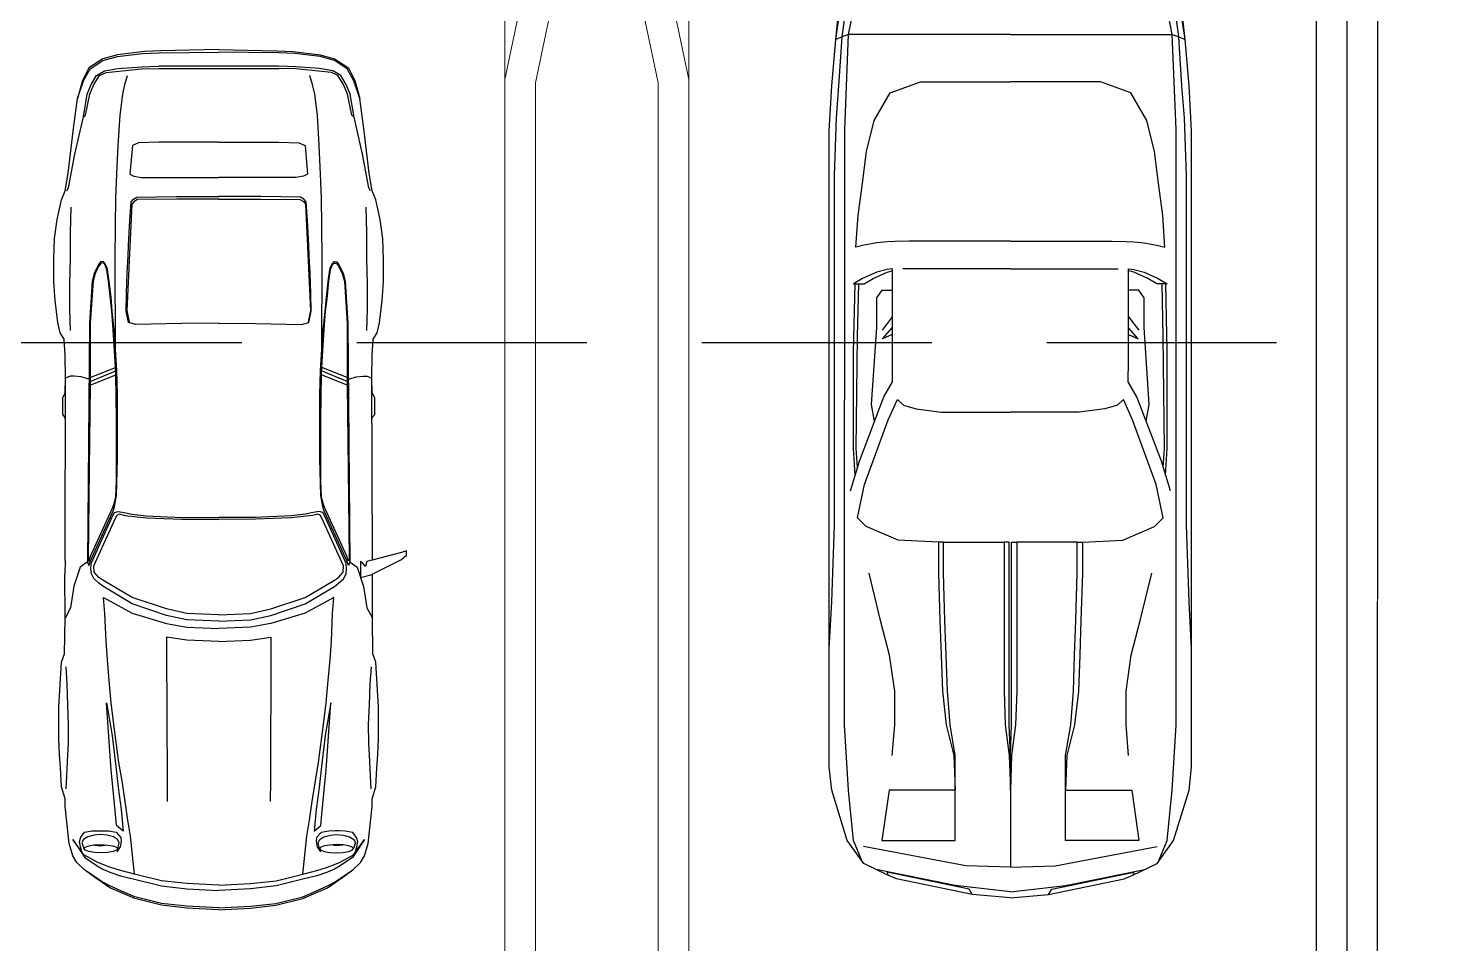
# Model space of a CAD drawing. Header units: inches. Extents: x -105549 to 5741, y -35602 to 5776.
# Drawn here: x 5507.66 to 5530.93, y 4008.35 to 4023.26 of the extents above; entities that cross this region are included whole.
import ezdxf

# ---------------------------------------------------------------- set-up
doc = ezdxf.new("R2010")
doc.units = ezdxf.units.IN
doc.header["$LTSCALE"] = 30
doc.header["$MEASUREMENT"] = 0
doc.linetypes.add('DASHDOT2', pattern=[0.5, 0.25, -0.125, 0, -0.125])
doc.linetypes.add('HIDDEN2', pattern=[0.1875, 0.125, -0.0625])
for name, color, linetype in [('A-SITE-CURB', 2, 'Continuous'), ('A-SITE-PROPERTY', 6, 'DASHDOT2'), ('Buildings', 3, 'Continuous'), ('C-BLDG-OTLN', 8, 'Continuous'), ('CARS', 2, 'Continuous')]:
    doc.layers.add(name, color=color, linetype=linetype)
doc.layers.add('C-Road-Curb', color=2, linetype='Continuous', lineweight=20)
doc.layers.add('L-Site-Curb', color=1, linetype='Continuous', lineweight=9)

# ---------------------------------------------------------------- blocks, each defined once
blk = doc.blocks.new('CAR3')
at = {"color": 0, "linetype": 'ByBlock'}
for p, q in [((-14.31, 24.55), (-16.32, 19.57)), ((-13.58, 24.55), (-15.61, 19.53)), ((-12.85, 24.55), (-14.87, 19.5)), ((-75.22, 11.1), (-75.22, -12.32)), ((-74.76, -12.35), (-74.76, 11.13)), ((89.78, -0.61), (89.78, -0.61)), ((-14.31, -25.77), (-16.32, -20.79)), ((-13.58, -25.77), (-15.61, -20.75)), ((-12.85, -25.77), (-14.87, -20.72)), ((21.43, -30.68), (24.12, -30.7))]:
    blk.add_line(p, q, dxfattribs=at)
for points in [[(21.93, 27.55), (21.65, 27.16), (24.76, 27.16), (24.27, 29.15), (21.28, 35.14), (20.41, 36.12), (19.55, 36.12), (19.92, 35.14), (21.43, 29.44), (21.69, 28.4), (22.66, 28.15)], [(78.41, 24.8), (78.16, 25.53), (77.83, 25.79), (77.54, 25.53), (77.27, 24.8), (77.1, 23.82), (77.02, 22.42), (77.14, 21.15), (77.25, 20.13), (77.53, 19.38), (77.83, 19.14), (78.16, 19.36), (78.41, 20.04), (78.6, 21.15), (78.65, 22.42), (78.6, 23.71)], [(22.47, 24.78), (21.5, 24.46), (12.22, 20.23), (11.59, 19.99), (10.91, 19.75), (8.75, 19.36), (1.6, 19.19), (-6.24, 19.19), (-10.93, 19.19), (-15.69, 19.32), (-19.82, 19.6), (-23.68, 19.85), (-27.27, 20.22), (-30.07, 20.46), (-33.65, 20.87), (-35.77, 21.23), (-36.67, 21.67), (-37.01, 22.01), (-36.95, 22.52), (-36.44, 22.91), (-34.74, 23.75), (-33.15, 24.14), (-24.94, 24.68), (21.77, 25.04)], [(20.62, 24.46), (11.34, 20.23), (10.71, 19.99), (10.03, 19.75), (9.11, 19.51), (5.9, 19.41), (1.61, 19.41), (-2.92, 19.4), (-6.26, 19.36), (-14.87, 19.5), (-16.34, 19.57), (-23.68, 20.06), (-27.3, 20.31), (-29.75, 20.59), (-33.18, 20.93), (-35.41, 21.28), (-36.48, 21.67), (-36.73, 22), (-36.72, 22.4), (-36.27, 22.78), (-34.68, 23.56), (-33.16, 23.99), (-24.94, 24.56), (-14.09, 24.55), (-12.85, 24.55), (3.57, 24.73), (21.23, 24.92), (21.6, 24.78)], [(49.31, 21.32), (55.67, 20.25), (61.75, 19.53), (65.88, 19.04), (70.15, 18.5), (74.42, 18.05), (73.29, 19.41), (71.08, 19.6), (67.04, 19.99), (62.42, 20.43), (57.79, 20.76)], [(49.31, -22.54), (55.67, -21.47), (61.75, -20.75), (65.88, -20.26), (70.15, -19.72), (74.42, -19.27), (73.29, -20.63), (71.08, -20.82), (67.04, -21.21), (62.42, -21.65), (57.79, -21.98)], [(22.47, -26.01), (21.5, -25.68), (12.22, -21.45), (11.59, -21.21), (10.91, -20.97), (8.75, -20.58), (1.6, -20.41), (-6.24, -20.41), (-10.93, -20.41), (-15.69, -20.54), (-19.82, -20.82), (-23.68, -21.08), (-27.27, -21.44), (-30.07, -21.68), (-33.65, -22.09), (-35.77, -22.45), (-36.67, -22.89), (-37.01, -23.23), (-36.95, -23.74), (-36.44, -24.14), (-34.74, -24.97), (-33.15, -25.36), (-24.94, -25.9), (21.77, -26.26)], [(20.62, -25.68), (11.34, -21.45), (10.71, -21.21), (10.03, -20.97), (9.11, -20.74), (5.9, -20.63), (1.61, -20.63), (-2.92, -20.62), (-6.26, -20.58), (-14.87, -20.72), (-16.34, -20.79), (-23.68, -21.28), (-27.3, -21.53), (-29.75, -21.81), (-33.18, -22.15), (-35.41, -22.5), (-36.48, -22.89), (-36.73, -23.22), (-36.72, -23.63), (-36.27, -24), (-34.68, -24.78), (-33.16, -25.21), (-24.94, -25.78), (-14.09, -25.77), (-12.85, -25.77), (3.57, -25.95), (21.23, -26.14), (21.6, -26.01)], [(78.41, -26.02), (78.16, -26.75), (77.83, -27.01), (77.54, -26.75), (77.27, -26.02), (77.1, -25.04), (77.02, -23.64), (77.14, -22.37), (77.25, -21.35), (77.53, -20.6), (77.83, -20.36), (78.16, -20.58), (78.41, -21.26), (78.6, -22.37), (78.65, -23.64), (78.6, -24.93)]]:
    blk.add_lwpolyline(points, close=True, dxfattribs=at)
for points in [[(21.43, 29.46), (-14.21, 29.39), (-18.61, 29.41), (-21.81, 29.65), (-23.07, 30.39), (-25.06, 30.89), (-29.41, 31.4), (-33.03, 31.63), (-37.38, 31.63), (-41.49, 31.52), (-45.23, 31.02), (-49.09, 30.16), (-50.84, 29.44), (-54.33, 28.83), (-63.05, 27.81), (-68.89, 27.03), (-72.38, 25.82), (-74.72, 24.56), (-76.32, 22.05), (-77.1, 19.23), (-77.72, 14.31), (-77.85, 11.07), (-77.99, -0.61)], [(-50.84, 29.1), (-51.45, 28.76), (-58.01, 27.52), (-65.29, 25.87), (-69.78, 25.11), (-71.63, 24.34), (-73.38, 23.29), (-74.32, 21.74), (-74.79, 19.11), (-75.1, 14.45), (-75.22, 11.1)], [(-23.53, 28.38), (-27.64, 28.52), (-32.74, 28.52), (-37.6, 28.38), (-42.63, 28.38), (-47.68, 28.24)], [(-14.09, 24.55), (-14.09, 25.04), (-14.47, 26.3), (-14.59, 27.69), (-14.59, 28.46), (-14.21, 29.39)], [(-6.24, 29.42), (-6.49, 29.42), (-7.12, 29.92), (-10.35, 29.92), (-11.36, 29.42), (-12.72, 29.42)], [(21.77, 25.14), (22.78, 26.48), (26.52, 27.74), (30.75, 28.4), (32.74, 29.46)], [(89.78, -0.61), (89.48, 5.61), (88.91, 10.59), (87.61, 15.83), (86.43, 18.56), (85.5, 20.69), (83.44, 23.66), (81.95, 25.67), (80.57, 27.16), (79.21, 27.91), (76.83, 28.66), (69.61, 29.41), (68.11, 29.41), (65.75, 30.14), (62.01, 30.36), (59.39, 30.56), (56.41, 30.68), (53.54, 30.68), (50.06, 30.68), (46.81, 30.48), (41.34, 30.14), (39.71, 29.56), (32.74, 29.46), (24.12, 29.48)], [(66.12, 29.24), (63.64, 29.12), (60.77, 28.95), (57.16, 28.78), (53.54, 28.74), (49.73, 28.91), (45.57, 29.03), (42.29, 29.27)], [(84.99, -0.61), (84.68, 5.63), (84.12, 10.61), (82.81, 15.84), (82.13, 18.58), (81.45, 20.7), (80.94, 22.08), (80.45, 23.19), (79.07, 25.79), (76.06, 27.96), (79.58, 25.57), (81.2, 23.19), (81.83, 22.08), (82.44, 20.7), (83.12, 18.58), (83.82, 15.84), (85.12, 10.61), (85.69, 5.63), (85.99, -0.61)], [(-78.48, -0.59), (-78.26, 10.69), (-78.12, 13.94), (-77.48, 19.23), (-76.7, 22.05), (-74.88, 24.8), (-72.45, 26.05), (-68.89, 27.03)], [(-65.29, 25.87), (-65.66, 25.45), (-69.78, 24.6), (-71.63, 23.83), (-73.38, 22.71), (-74.01, 21.44), (-74.72, 14.5), (-74.76, 11.13)], [(78.46, 26.16), (77.46, 26.42), (76.46, 26.65), (75.62, 26.35), (74.64, 25.67), (74.38, 24.17), (74.33, 22.93), (74.33, 22.18), (74.38, 20.93), (74.64, 19.43), (75.62, 18.55), (76.46, 18.44), (77.46, 18.68), (78.46, 19.31)], [(77.83, 19.14), (77.03, 18.94), (76.66, 18.87), (76.03, 19.19), (75.54, 19.99), (75.2, 21.25), (75.08, 22.49), (75.2, 23.73), (75.54, 24.99), (76.03, 25.86), (76.66, 26.14), (77.83, 25.79)], [(89.42, -0.61), (89.1, 5.61), (88.54, 10.59), (87.23, 15.83), (86.06, 18.56), (85.12, 20.69), (84.31, 22.18), (81.95, 25.67)], [(33.33, -0.61), (33.08, 5.61), (32.21, 9.61), (29.97, 16.34), (26.52, 22.05), (25.92, 22.86), (25.02, 23.8), (24.08, 24.31), (23.1, 24.39), (22.03, 24.36), (12.65, 20.09), (12.08, 19.8), (11.85, 19.07), (12.08, 17.9), (12.39, 16.34), (12.71, 13.58), (13.07, 6.6), (13.04, -0.61)], [(32.07, -0.61), (31.82, 5.61), (30.95, 9.61), (28.71, 16.34), (25.31, 22.05), (24.76, 22.86), (23.76, 23.73), (22.49, 23.82), (13.16, 19.58), (12.59, 19.24), (12.37, 18.78), (12.66, 17.76), (13.1, 13.5), (13.38, 6.6), (13.43, -0.61)], [(77.14, 23.71), (77.31, 22.42), (77.08, 21.16)], [(-19.82, 19.6), (-37.63, 19.63), (-43.99, 19.57), (-49.46, 19.5), (-54.12, 19.29), (-59.71, 19.04), (-65.66, 18.7), (-69.78, 18.17), (-71.63, 17.75), (-73.38, 17.24)], [(82.81, 15.84), (75.37, 16.63), (72.29, 17.14), (68.6, 17.71), (64.59, 18.31), (60.99, 18.9), (53.54, 19.91), (49.31, 20.4), (44.94, 20.81), (40.84, 21.18), (37.22, 21.44), (31.84, 21.67), (28.69, 21.93), (31.79, 16.34), (33.77, 9.61), (34.52, 5.61), (34.78, -0.61)], [(-60.34, -0.61), (-60.34, 11.08), (-60.21, 15.08), (-59.73, 16.29), (-54.11, 16.78), (-53.73, 15.98), (-53.48, 14.47), (-53.44, 7.72), (-53.44, -0.61)], [(-24.94, -0.63), (-24.92, 6.61), (-24.68, 15.59), (-25.06, 17.02), (-27.28, 17.48), (-30.85, 17.41), (-34.73, 17.29), (-38.16, 17.12), (-40.15, 17.05), (-42.72, 16.9), (-44.99, 16.76), (-48.67, 16.52), (-49.19, 16.08), (-49.6, 15.42), (-49.74, 7.72), (-49.74, -0.61)], [(-49.24, -0.63), (-49.24, 7.6), (-49.16, 15.28), (-48.77, 15.96), (-48.24, 16.39), (-27.45, 17.34), (-25.23, 16.88)], [(37.33, -0.61), (37.07, 5.61), (36.46, 9.61), (38.74, 9.59), (64.59, 9.5), (68.6, 9.45)], [(-78.48, -0.63), (-78.26, -11.91), (-78.12, -15.16), (-77.48, -20.45), (-76.7, -23.27), (-74.88, -26.02), (-72.45, -27.27), (-68.89, -28.25)], [(21.43, -30.68), (-14.21, -30.61), (-18.61, -30.63), (-21.81, -30.87), (-23.07, -31.61), (-25.06, -32.11), (-29.41, -32.62), (-33.03, -32.86), (-37.38, -32.86), (-41.49, -32.74), (-45.23, -32.24), (-49.09, -31.38), (-50.84, -30.66), (-54.33, -30.05), (-63.05, -29.03), (-68.89, -28.25), (-72.38, -27.04), (-74.72, -25.78), (-76.32, -23.27), (-77.1, -20.45), (-77.72, -15.53), (-77.85, -12.29), (-77.99, -0.61)], [(-60.34, -0.61), (-60.34, -12.31), (-60.21, -16.3), (-59.73, -17.51), (-54.11, -18), (-53.73, -17.2), (-53.48, -15.69), (-53.44, -8.94), (-53.44, -0.61)], [(-24.94, -0.59), (-24.92, -7.83), (-24.68, -16.81), (-25.06, -18.24), (-27.28, -18.7), (-30.85, -18.63), (-34.73, -18.51), (-38.16, -18.34), (-40.15, -18.27), (-42.72, -18.12), (-44.99, -17.98), (-48.67, -17.74), (-49.19, -17.3), (-49.6, -16.64), (-49.74, -8.94), (-49.74, -0.61)], [(-49.24, -0.59), (-49.24, -8.82), (-49.16, -16.5), (-48.77, -17.18), (-48.24, -17.61), (-27.45, -18.56), (-25.23, -18.1)], [(33.33, -0.61), (33.08, -6.83), (32.21, -10.83), (29.97, -17.56), (26.52, -23.27), (25.92, -24.08), (25.02, -25.02), (24.08, -25.53), (23.1, -25.61), (22.03, -25.58), (12.65, -21.31), (12.08, -21.02), (11.85, -20.29), (12.08, -19.12), (12.39, -17.56), (12.71, -14.8), (13.07, -7.82), (13.04, -0.61)], [(32.07, -0.61), (31.82, -6.83), (30.95, -10.83), (28.71, -17.56), (25.31, -23.27), (24.76, -24.08), (23.76, -24.95), (22.49, -25.04), (13.16, -20.8), (12.59, -20.46), (12.37, -20.01), (12.66, -18.99), (13.1, -14.72), (13.38, -7.82), (13.43, -0.61)], [(89.78, -0.61), (89.48, -6.83), (88.91, -11.81), (87.61, -17.05), (86.43, -19.78), (85.5, -21.91), (83.44, -24.88), (81.95, -26.89), (80.57, -28.39), (79.21, -29.13), (76.83, -29.88), (69.61, -30.63), (68.11, -30.63), (65.75, -31.36), (62.01, -31.58), (59.39, -31.78), (56.41, -31.9), (53.54, -31.9), (50.06, -31.9), (46.81, -31.7), (41.34, -31.36), (39.71, -30.78), (32.74, -30.68), (24.12, -30.7)], [(82.81, -17.06), (75.37, -17.85), (72.29, -18.36), (68.6, -18.93), (64.59, -19.53), (60.99, -20.12), (53.54, -21.13), (49.31, -21.62), (44.94, -22.03), (40.84, -22.4), (37.22, -22.66), (31.84, -22.89), (28.69, -23.15), (31.79, -17.56), (33.77, -10.83), (34.52, -6.83), (34.78, -0.61)], [(37.33, -0.61), (37.07, -6.83), (36.46, -10.83), (38.74, -10.81), (64.59, -10.72), (68.6, -10.67)], [(84.99, -0.61), (84.68, -6.85), (84.12, -11.83), (82.81, -17.06), (82.13, -19.8), (81.45, -21.93), (80.94, -23.3), (80.45, -24.41), (79.07, -27.01), (76.06, -29.18), (79.58, -26.79), (81.2, -24.41), (81.83, -23.3), (82.44, -21.93), (83.12, -19.8), (83.82, -17.06), (85.12, -11.83), (85.69, -6.85), (85.99, -0.61)], [(89.42, -0.61), (89.1, -6.83), (88.54, -11.81), (87.23, -17.05), (86.06, -19.78), (85.12, -21.91), (84.31, -23.4), (81.95, -26.89)], [(-50.84, -30.32), (-51.45, -29.98), (-58.01, -28.74), (-65.29, -27.09), (-69.78, -26.33), (-71.63, -25.56), (-73.38, -24.51), (-74.32, -22.96), (-74.79, -20.33), (-75.1, -15.67), (-75.22, -12.32)], [(-65.29, -27.09), (-65.66, -26.67), (-69.78, -25.82), (-71.63, -25.05), (-73.38, -23.93), (-74.01, -22.66), (-74.72, -15.72), (-74.76, -12.35)], [(-19.82, -20.82), (-37.63, -20.85), (-43.99, -20.79), (-49.46, -20.72), (-54.12, -20.52), (-59.71, -20.26), (-65.66, -19.92), (-69.78, -19.39), (-71.63, -18.97), (-73.38, -18.46)], [(78.46, -27.38), (77.46, -27.64), (76.46, -27.88), (75.62, -27.57), (74.64, -26.89), (74.38, -25.39), (74.33, -24.15), (74.33, -23.4), (74.38, -22.15), (74.64, -20.65), (75.62, -19.77), (76.46, -19.67), (77.46, -19.9), (78.46, -20.53)], [(77.83, -20.36), (77.03, -20.16), (76.66, -20.09), (76.03, -20.41), (75.54, -21.21), (75.2, -22.47), (75.08, -23.71), (75.2, -24.95), (75.54, -26.21), (76.03, -27.08), (76.66, -27.37), (77.83, -27.01)], [(77.14, -24.93), (77.31, -23.64), (77.08, -22.38)], [(-14.09, -25.77), (-14.09, -26.26), (-14.47, -27.52), (-14.59, -28.91), (-14.59, -29.68), (-14.21, -30.61)], [(21.77, -26.36), (22.78, -27.71), (26.52, -28.96), (30.75, -29.63), (32.74, -30.68)], [(-23.53, -29.6), (-27.64, -29.74), (-32.74, -29.74), (-37.6, -29.6), (-42.63, -29.6), (-47.68, -29.46)], [(-6.24, -30.65), (-6.49, -30.65), (-7.12, -31.14), (-10.35, -31.14), (-11.36, -30.65), (-12.72, -30.65)], [(66.12, -30.46), (63.64, -30.34), (60.77, -30.17), (57.16, -30), (53.54, -29.97), (49.73, -30.14), (45.57, -30.25), (42.29, -30.49)]]:
    blk.add_lwpolyline(points, dxfattribs=at)
blk = doc.blocks.new('CAR2')
at = {"color": 0, "linetype": 'ByBlock'}
for p, q in [((-60.45, 32.33), (-59.96, 33.58)), ((-59.96, 33.58), (-59.45, 34.85)), ((-12.18, 36.09), (-29.26, 36.09)), ((36.88, 36.09), (-12.18, 36.09)), ((-60.45, 0.65), (-60.45, 32.33)), ((-11.91, 33.09), (-32.78, 33.09)), ((-19.16, 29.57), (-18.84, 30.89)), ((34.1, 33.09), (-11.91, 33.09)), ((-19.65, 26.8), (-19.16, 29.57)), ((54.21, 26.05), (44.92, 28.3)), ((102.19, 9.38), (98.43, 29.37)), ((-19.84, 24.78), (-19.65, 26.8)), ((61.01, 24.29), (54.21, 26.05)), ((-19.99, 20.5), (-19.94, 23.28)), ((-19.94, 23.28), (-19.84, 24.78)), ((68.05, 23.28), (61.01, 24.29)), ((74.59, 23.28), (68.05, 23.28)), ((80.63, 23.77), (74.59, 23.28)), ((-19.99, 0.65), (-19.99, 20.5)), ((-14.6, 0.65), (-14.62, 21.71)), ((38.88, 13.73), (38.88, 14.73)), ((102.43, 0.65), (102.19, 9.38)), ((-60.45, 0.65), (-60.45, -31.03)), ((-19.99, 0.65), (-19.99, -19.2)), ((-14.6, 0.65), (-14.62, -20.41)), ((38.88, 0.89), (38.88, 1.9)), ((38.88, 0.4), (38.88, -0.6)), ((87.42, 0.65), (102.43, 0.65)), ((87.42, 0.65), (102.43, 0.65)), ((102.43, 0.65), (102.19, -8.09)), ((102.19, -8.09), (98.43, -28.07)), ((38.88, -12.43), (38.88, -13.43)), ((-19.99, -19.2), (-19.94, -21.99)), ((-19.94, -21.99), (-19.84, -23.48)), ((68.05, -21.99), (61.01, -22.99)), ((74.59, -21.99), (68.05, -21.99)), ((80.63, -22.48), (74.59, -21.99)), ((-19.84, -23.48), (-19.65, -25.51)), ((54.21, -24.75), (44.92, -27)), ((61.01, -22.99), (54.21, -24.75)), ((-19.65, -25.51), (-19.16, -28.27)), ((-19.16, -28.27), (-18.84, -29.59)), ((-60.45, -31.03), (-59.96, -32.28)), ((-59.96, -32.28), (-59.45, -33.55)), ((-11.91, -31.79), (-32.78, -31.79)), ((34.1, -31.79), (-11.91, -31.79)), ((-12.18, -34.8), (-29.26, -34.8)), ((36.88, -34.8), (-12.18, -34.8))]:
    blk.add_line(p, q, dxfattribs=at)
for points in [[(-59.45, 34.85), (-66.49, 34.09), (-67, 28.3), (-67.25, 21.52), (-67.25, 0.65)], [(-29.26, 36.09), (-41.58, 36.09), (-50.4, 35.6), (-59.45, 34.85), (-64.48, 34.09), (-64.82, 32.95), (-65.49, 31.33), (-65.98, 25.53), (-66.24, 18.74), (-66.24, 0.65)], [(59.76, 36.09), (50.58, 35.6), (35.48, 35.09), (-12.04, 35.09), (-32.78, 35.09), (-44.1, 34.71), (-50.4, 34.22), (-59.96, 33.58), (-64.82, 32.95)], [(108.47, 0.65), (107.79, 8.1), (104.76, 22.9), (104.04, 24.64), (101.75, 29.34), (97.23, 32.57), (87.42, 35.6), (82.88, 36.09), (59.76, 36.09), (36.88, 36.09)], [(-32.78, 33.09), (-41.85, 33.09), (-60.45, 32.33), (-65.49, 31.33)], [(-18.84, 30.89), (-25.03, 30.47), (-31.33, 29.6), (-37.57, 28.83), (-43.61, 27.33), (-49, 24.19), (-51.14, 18.25), (-51.14, 0.65)], [(28.82, 31.95), (23.04, 30.19), (10.46, 25.4), (7.49, 23.72), (3.38, 23.76), (-14.6, 23.76), (-14.43, 24.78), (-13.94, 26.8), (-12.67, 29.57), (-11.66, 31.33), (-11.66, 29.3), (-12.67, 27.54), (-13.94, 24.78), (-14.18, 23.77)], [(25.79, 31.02), (20.53, 31.33), (1.66, 31.33), (-11.65, 31.06)], [(24.24, 30.55), (20.53, 30.81), (20.53, 30.81), (-1.35, 30.57), (-11.65, 30.32)], [(101.01, 29.79), (97.23, 31.33), (87.42, 32.33), (74.59, 33.09), (34.1, 33.09)], [(38.88, 14.73), (38.5, 22.64), (35.8, 28.87), (34.1, 30.57), (27.57, 29.19), (14.98, 24.57), (10.97, 22.77), (12.07, 21.58), (12.77, 19.12), (13.47, 14.1), (13.47, 0.65)], [(15.23, 27.22), (11.97, 27.81), (-3.11, 26.8), (-8.9, 26.8), (-10.42, 25.78), (-10.42, 23.77)], [(-5.17, 23.77), (-2.62, 25.78)], [(-1.77, 23.77), (-0.88, 25.67), (-3.02, 23.77)], [(107.28, 0.65), (106.01, 11.45), (102.91, 26.9)], [(107.79, 8.1), (106.78, 8.75), (103.42, 24.78), (104.04, 24.64)], [(38.88, 14.73), (44.92, 14.73), (54.21, 14.46), (61.01, 14.22), (68.05, 13.97), (74.59, 13.21), (80.63, 11.7), (87.42, 11.45), (80.63, 11.45), (74.59, 12.46), (68.05, 12.97), (61.01, 13.21), (54.21, 13.46), (44.92, 13.73), (38.88, 13.73), (38.88, 1.9), (44.92, 1.9), (54.21, 1.9), (68.05, 1.9), (74.59, 1.65), (80.63, 0.89), (87.42, 0.65), (80.63, 0.65), (74.59, 0.89), (38.88, 0.89)], [(-59.45, -33.55), (-66.49, -32.79), (-67, -27), (-67.25, -20.23), (-67.25, 0.65)], [(-29.26, -34.8), (-41.58, -34.8), (-50.4, -34.31), (-59.45, -33.55), (-64.48, -32.79), (-64.82, -31.66), (-65.49, -30.03), (-65.98, -24.24), (-66.24, -17.44), (-66.24, 0.65)], [(-18.84, -29.59), (-25.03, -29.18), (-31.33, -28.31), (-37.57, -27.53), (-43.61, -26.04), (-49, -22.89), (-51.14, -16.95), (-51.14, 0.65)], [(38.88, -13.43), (38.5, -21.34), (35.8, -27.57), (34.1, -29.27), (27.57, -27.89), (14.98, -23.27), (10.97, -21.47), (12.07, -20.28), (12.77, -17.82), (13.47, -12.81), (13.47, 0.65)], [(108.47, 0.65), (107.79, -6.81), (104.76, -21.61), (104.04, -23.35), (101.75, -28.04), (97.23, -31.28), (87.42, -34.31), (82.88, -34.8), (59.76, -34.8), (36.88, -34.8)], [(38.88, -13.43), (44.92, -13.43), (54.21, -13.17), (61.01, -12.92), (68.05, -12.67), (74.59, -11.92), (80.63, -10.4), (87.42, -10.16), (80.63, -10.16), (74.59, -11.16), (68.05, -11.67), (61.01, -11.92), (54.21, -12.16), (44.92, -12.43), (38.88, -12.43), (38.88, -0.6), (44.92, -0.6), (54.21, -0.6), (68.05, -0.6), (74.59, -0.35), (80.63, 0.4), (87.42, 0.65), (80.63, 0.65), (74.59, 0.4), (38.88, 0.4)], [(107.28, 0.65), (106.01, -10.16), (102.91, -25.6)], [(107.79, -6.81), (106.78, -7.45), (103.42, -23.48), (104.04, -23.35)], [(28.82, -30.65), (23.04, -28.89), (10.46, -24.11), (7.49, -22.42), (3.38, -22.46), (-14.6, -22.46), (-14.43, -23.48), (-13.94, -25.51), (-12.67, -28.27), (-11.66, -30.03), (-11.66, -28), (-12.67, -26.24), (-13.94, -23.48), (-14.18, -22.48)], [(15.23, -25.92), (11.97, -26.51), (-3.11, -25.51), (-8.9, -25.51), (-10.42, -24.48), (-10.42, -22.48)], [(-5.17, -22.48), (-2.62, -24.48)], [(-1.77, -22.48), (-0.88, -24.37), (-3.02, -22.48)], [(-32.78, -31.79), (-41.85, -31.79), (-60.45, -31.03), (-65.49, -30.03)], [(24.24, -29.25), (20.53, -29.52), (20.53, -29.52), (-1.35, -29.27), (-11.65, -29.03)], [(25.79, -29.73), (20.53, -30.03), (1.66, -30.03), (-11.65, -29.76)], [(101.01, -28.5), (97.23, -30.03), (87.42, -31.03), (74.59, -31.79), (34.1, -31.79)], [(59.76, -34.8), (50.58, -34.31), (35.48, -33.79), (-12.04, -33.79), (-32.78, -33.79), (-44.1, -33.42), (-50.4, -32.92), (-59.96, -32.28), (-64.82, -31.66)]]:
    blk.add_lwpolyline(points, dxfattribs=at)
for points in [[(87.42, 11.45), (87.42, 24.4), (97.23, 25.8), (97.23, 11.45)], [(87.42, -10.16), (87.42, -23.1), (97.23, -24.5), (97.23, -10.16)]]:
    blk.add_lwpolyline(points, close=True, dxfattribs=at)

msp = doc.modelspace()

# ---------------------------------------------------------------- linework, layer by layer
at = {"layer": 'A-SITE-CURB', "color": 7}
for p, q in [((5528.66, 4052.146), (5528.657, 3981.818)), ((5529.16, 4051.646), (5529.157, 3982.149))]:
    msp.add_line(p, q, dxfattribs=at)
msp.add_lwpolyline([(5599.536, 4122.131, 0.359138), (5582.2, 4128.446, 0.126566), (5424.458, 4022.364)], format="xyb", dxfattribs=at)
for centre, radius, start, end in [((5709.563, 3768.878), 418, 110.61768, 143.19192), ((5709.512, 3768.816), 382, 109.49432, 138.34872)]:
    msp.add_arc(centre, radius, start, end, dxfattribs=at)
at = {"layer": 'A-SITE-PROPERTY', "color": 7}
msp.add_arc((5709.561, 3768.109), 370.787, 97.36911, 138.72719, dxfattribs=at)
at = {"layer": 'Buildings', "color": 7}
msp.add_lwpolyline([(5572.514, 3978.943), (5572.517, 4048.943), (5529.66, 4048.945), (5529.657, 3978.945)], close=True, dxfattribs=at)
at = {"layer": 'C-BLDG-OTLN', "color": 7, "linetype": 'HIDDEN2', "extrusion": (1.53426e-06, -1.08677e-06, 1)}
msp.add_line((5468.016, 4018.146, 0.001), (5529.659, 4018.142), dxfattribs=at)
at = {"layer": 'C-Road-Curb', "color": 7, "extrusion": (6.35118e-06, -2.94906e-10, 1), "elevation": 0.035, "flags": 128}
msp.add_lwpolyline([(5516.198, 4026.103), (5515.427, 4022.429), (5515.425, 3986.346, 1), (5518.425, 3986.346), (5518.427, 4022.429), (5517.655, 4026.103, 0.769161)], format="xyb", close=True, dxfattribs=at)
at = {"layer": 'L-Site-Curb', "color": 7, "extrusion": (6.35118e-06, -2.94906e-10, 1)}
for p, q in [((5515.427, 4022.429, 0), (5515.427, 4032.789, 0)), ((5515.427, 4022.429, 0), (5515.427, 4032.789, 0)), ((5518.427, 4022.429, 0), (5518.427, 4032.789, 0)), ((5518.427, 4022.429, 0), (5518.427, 4032.789, 0))]:
    msp.add_line(p, q, dxfattribs=at)
at = {"layer": 'L-Site-Curb', "color": 7, "extrusion": (6.35118e-06, -2.94906e-10, 1), "elevation": 0.035, "flags": 128}
msp.add_lwpolyline([(5516.684, 4025.984), (5515.927, 4022.377), (5515.925, 3986.346, 1), (5517.925, 3986.346), (5517.927, 4022.377), (5517.169, 4025.984, 0.739326)], format="xyb", close=True, dxfattribs=at)
msp.add_lwpolyline([(5516.684, 4025.984), (5515.927, 4022.377), (5515.925, 3986.346, 1), (5517.925, 3986.346), (5517.927, 4022.377), (5517.169, 4025.984, 0.739326)], format="xyb", close=True, dxfattribs=at)

# ---------------------------------------------------------------- block references
at = {"layer": 'CARS', "color": 7, "extrusion": (6.35118e-06, -2.94906e-10, 1), "xscale": 0.08333333334305705, "yscale": 0.08333333334780946, "zscale": 0.08333333333858202, "rotation": 269.9973395742185}
for name, p in [('CAR2', (5523.62, 4018.127, -0.098)), ('CAR3', (5510.813, 4016.377, -0.098))]:
    msp.add_blockref(name, p, dxfattribs=at)

doc.saveas('drawing.dxf')
